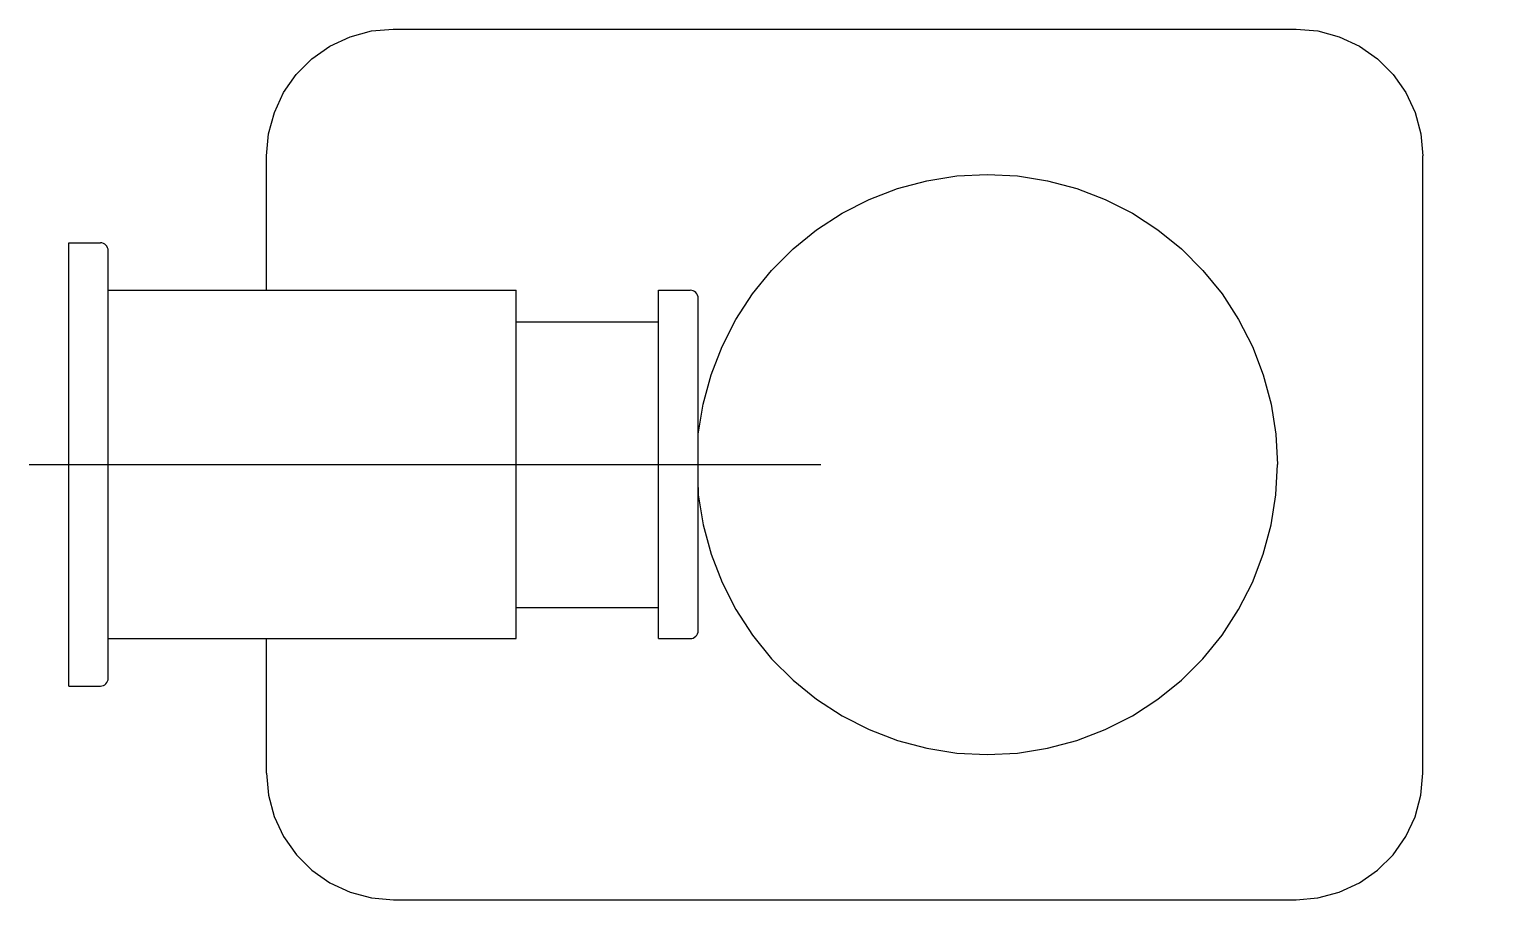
# Model space of a CAD drawing. Extents: x -1.134 to -0.95, y 535.753 to 535.863.
import ezdxf

# ---------------------------------------------------------------- set-up
doc = ezdxf.new("R2010")
doc.units = 0
doc.header["$LTSCALE"] = 0.2
doc.header["$MEASUREMENT"] = 0
doc.linetypes.add('AXES', pattern=[0.54, 0.3, -0.08, 0.08, -0.08])
doc.linetypes.add('CONTINU', pattern=[0])
doc.layers.get('0').update_dxf_attribs({"linetype": 'CONTINUOUS'})
doc.layers.add('DECA_EIXOS', color=5, linetype='AXES')

msp = doc.modelspace()

# ---------------------------------------------------------------- linework, layer by layer
at = {"linetype": 'CONTINU'}
for points in [[(-1.0962, 535.86133), (-1.09365, 535.86251)], [(-1.09365, 535.86251), (-1.09097, 535.86323)], [(-1.09097, 535.86323), (-1.0882, 535.86347)], [(-1.0882, 535.86347), (-0.9742, 535.86347)], [(-0.9742, 535.86347), (-0.97143, 535.86323)], [(-0.97143, 535.86323), (-0.96874, 535.86251)], [(-0.96874, 535.86251), (-0.9662, 535.86133)], [(-1.09847, 535.85973), (-1.0962, 535.86133)], [(-0.9662, 535.86133), (-0.9639, 535.85972)], [(-1.10046, 535.85774), (-1.09847, 535.85973)], [(-0.9639, 535.85972), (-0.96193, 535.85774)], [(-1.10205, 535.85547), (-1.10046, 535.85774)], [(-0.96193, 535.85774), (-0.96034, 535.85547)], [(-1.10322, 535.85295), (-1.10205, 535.85547)], [(-0.96034, 535.85547), (-0.95916, 535.85294)], [(-1.10395, 535.85026), (-1.10322, 535.85295)], [(-0.95916, 535.85294), (-0.95844, 535.85025)], [(-1.1042, 535.84747), (-1.10395, 535.85026)], [(-0.95844, 535.85025), (-0.9582, 535.84747)], [(-1.1042, 535.83047), (-1.1042, 535.84747)], [(-0.9582, 535.76947), (-0.9582, 535.84747)], [(-1.0281, 535.84195), (-1.02452, 535.84333)], [(-1.02452, 535.84333), (-1.02082, 535.84432)], [(-1.02082, 535.84432), (-1.01703, 535.84492)], [(-1.01703, 535.84492), (-1.0132, 535.84512)], [(-1.0132, 535.84512), (-1.00936, 535.84492)], [(-1.00936, 535.84492), (-1.00557, 535.84432)], [(-1.00557, 535.84432), (-1.00187, 535.84333)], [(-1.00187, 535.84333), (-0.99829, 535.84195)], [(-1.03152, 535.84021), (-1.0281, 535.84195)], [(-0.99829, 535.84195), (-0.99487, 535.84021)], [(-1.03474, 535.83812), (-1.03152, 535.84021)], [(-0.99487, 535.84021), (-0.99165, 535.83812)], [(-1.03772, 535.83571), (-1.03474, 535.83812)], [(-0.99165, 535.83812), (-0.98867, 535.83571)], [(-1.1292, 535.78047), (-1.1292, 535.83647)], [(-1.1292, 535.83647), (-1.1252, 535.83647)], [(-1.1242, 535.78147), (-1.1242, 535.83547)], [(-1.04043, 535.83299), (-1.03772, 535.83571)], [(-0.98867, 535.83571), (-0.98596, 535.83299)], [(-1.04285, 535.83001), (-1.04043, 535.83299)], [(-0.98596, 535.83299), (-0.98354, 535.83001)], [(-1.1242, 535.83047), (-1.0727, 535.83047)], [(-1.0727, 535.78647), (-1.0727, 535.83047)], [(-1.0547, 535.78647), (-1.0547, 535.83047)], [(-1.0547, 535.83047), (-1.0507, 535.83047)], [(-1.0497, 535.78747), (-1.0497, 535.82947)], [(-1.04494, 535.8268), (-1.04285, 535.83001)], [(-0.98354, 535.83001), (-0.98145, 535.8268)], [(-1.04668, 535.82338), (-1.04494, 535.8268)], [(-0.98145, 535.8268), (-0.97971, 535.82338)], [(-1.0727, 535.82651), (-1.0547, 535.82651)], [(-1.04805, 535.8198), (-1.04668, 535.82338)], [(-0.97971, 535.82338), (-0.97834, 535.8198)], [(-1.04905, 535.81609), (-1.04805, 535.8198)], [(-0.97834, 535.8198), (-0.97734, 535.81609)], [(-1.0497, 535.8123), (-1.04905, 535.81609)], [(-0.97734, 535.81609), (-0.97674, 535.8123)], [(-1.0497, 535.81139), (-1.0497, 535.8123)], [(-0.97674, 535.8123), (-0.97654, 535.80847)], [(-0.97674, 535.80464), (-0.97654, 535.80847)], [(-1.0497, 535.80555), (-1.0497, 535.80464)], [(-1.0497, 535.80464), (-1.04905, 535.80085)], [(-0.97734, 535.80085), (-0.97674, 535.80464)], [(-1.04905, 535.80085), (-1.04805, 535.79714)], [(-0.97834, 535.79714), (-0.97734, 535.80085)], [(-1.04805, 535.79714), (-1.04668, 535.79356)], [(-0.97971, 535.79356), (-0.97834, 535.79714)], [(-1.04668, 535.79356), (-1.04494, 535.79014)], [(-0.98145, 535.79014), (-0.97971, 535.79356)], [(-1.0727, 535.79042), (-1.0547, 535.79042)], [(-1.04494, 535.79014), (-1.04285, 535.78692)], [(-0.98354, 535.78692), (-0.98145, 535.79014)], [(-1.1242, 535.78647), (-1.0727, 535.78647)], [(-1.1042, 535.76947), (-1.1042, 535.78647)], [(-1.0547, 535.78647), (-1.0507, 535.78647)], [(-1.04285, 535.78692), (-1.04043, 535.78394)], [(-0.98596, 535.78394), (-0.98354, 535.78692)], [(-1.04043, 535.78394), (-1.03772, 535.78123)], [(-0.98867, 535.78123), (-0.98596, 535.78394)], [(-1.03772, 535.78123), (-1.03474, 535.77882)], [(-0.99165, 535.77882), (-0.98867, 535.78123)], [(-1.1292, 535.78047), (-1.1252, 535.78047)], [(-1.03474, 535.77882), (-1.03152, 535.77673)], [(-0.99487, 535.77673), (-0.99165, 535.77882)], [(-1.03152, 535.77673), (-1.0281, 535.77498)], [(-0.99829, 535.77498), (-0.99487, 535.77673)], [(-1.0281, 535.77498), (-1.02452, 535.77361)], [(-1.02452, 535.77361), (-1.02082, 535.77262)], [(-1.00557, 535.77262), (-1.00187, 535.77361)], [(-1.00187, 535.77361), (-0.99829, 535.77498)], [(-1.02082, 535.77262), (-1.01703, 535.77202)], [(-1.01703, 535.77202), (-1.0132, 535.77182)], [(-1.0132, 535.77182), (-1.00936, 535.77202)], [(-1.00936, 535.77202), (-1.00557, 535.77262)], [(-1.1042, 535.76947), (-1.10395, 535.76668)], [(-0.95844, 535.76668), (-0.9582, 535.76947)], [(-1.10395, 535.76668), (-1.10323, 535.76401)], [(-0.95917, 535.76398), (-0.95844, 535.76668)], [(-1.10323, 535.76401), (-1.10205, 535.76147)], [(-0.96034, 535.76147), (-0.95917, 535.76398)], [(-1.10205, 535.76147), (-1.10044, 535.75917)], [(-0.96195, 535.75917), (-0.96034, 535.76147)], [(-1.10044, 535.75917), (-1.09849, 535.75722)], [(-0.96391, 535.75721), (-0.96195, 535.75917)], [(-1.09849, 535.75722), (-1.0962, 535.75561)], [(-0.9662, 535.75561), (-0.96391, 535.75721)], [(-1.0962, 535.75561), (-1.09365, 535.75443)], [(-0.96874, 535.75443), (-0.9662, 535.75561)], [(-1.09365, 535.75443), (-1.09097, 535.75371)], [(-1.09097, 535.75371), (-1.08819, 535.75347)], [(-1.08819, 535.75347), (-0.9742, 535.75347)], [(-0.9742, 535.75347), (-0.97143, 535.75371)], [(-0.97143, 535.75371), (-0.96874, 535.75443)]]:
    msp.add_lwpolyline(points, dxfattribs=at)
for points in [[(-1.1242, 535.83547, 0.414208), (-1.1252, 535.83647)], [(-1.0497, 535.82947, 0.414216), (-1.0507, 535.83047)], [(-1.0507, 535.78647, 0.414216), (-1.0497, 535.78747)], [(-1.1252, 535.78047, 0.414251), (-1.1242, 535.78147)]]:
    msp.add_lwpolyline(points, format="xyb", dxfattribs=at)
at = {"layer": 'DECA_EIXOS'}
msp.add_lwpolyline([(-1.1342, 535.80847), (-0.95035, 535.80847)], dxfattribs=at)

doc.saveas('drawing.dxf')
